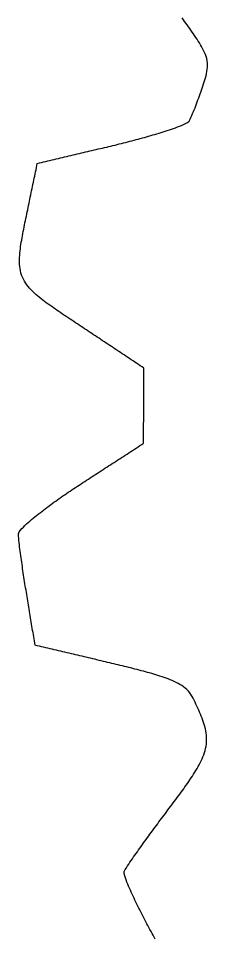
# Model space of a CAD drawing. Extents: x 27 to 125, y 19 to 120.
# Drawn here: x 36.69 to 43.92, y 59.11 to 94.3 of the extents above; entities that cross this region are included whole.
import ezdxf

# ---------------------------------------------------------------- set-up
doc = ezdxf.new("R2010")
doc.units = 0
doc.layers.get('0').update_dxf_attribs({"linetype": 'CONTINUOUS'})

msp = doc.modelspace()

# ---------------------------------------------------------------- linework, layer by layer
at = {"color": 7}
msp.add_lwpolyline([(41.923089, 59.047563), (41.882452, 59.121032), (41.841888, 59.194861), (41.801697, 59.268498), (41.761506, 59.342627), (41.721614, 59.416685), (41.681894, 59.490918), (41.642431, 59.565156), (41.60312, 59.639604), (41.564066, 59.714062), (41.525196, 59.788685), (41.486455, 59.863581), (41.44798, 59.938499), (41.409744, 60.0135), (41.371749, 60.088602), (41.334015, 60.163783), (41.296587, 60.238976), (41.259402, 60.314332), (41.22245, 60.389914), (41.185767, 60.465693), (41.149431, 60.541552), (41.113374, 60.617695), (41.077628, 60.694144), (41.042313, 60.77073), (41.007637, 60.847117), (40.973355, 60.923988), (40.939757, 61.000894), (40.906683, 61.078474), (40.874453, 61.15637), (40.843242, 61.234724), (40.81355, 61.313145), (40.785553, 61.392743), (40.76052, 61.47308), (40.740962, 61.554823), (40.740116, 61.638005), (40.778763, 61.710948), (40.821819, 61.781334), (40.866393, 61.850829), (40.911763, 61.919722), (40.957889, 61.988539), (41.004315, 62.056905), (41.050983, 62.124937), (41.098092, 62.193043), (41.145231, 62.260717), (41.192557, 62.328256), (41.240035, 62.395659), (41.2879, 62.463288), (41.335906, 62.530829), (41.383831, 62.59799), (41.431913, 62.665136), (41.48015, 62.732268), (41.5283, 62.79907), (41.576749, 62.866089), (41.62521, 62.932937), (41.673777, 62.999753), (41.722483, 63.066589), (41.771305, 63.133413), (41.820146, 63.200105), (41.869154, 63.266868), (41.918057, 63.333334), (41.967037, 63.39976), (42.016065, 63.466105), (42.065324, 63.532625), (42.114634, 63.599068), (42.163963, 63.665399), (42.213293, 63.731594), (42.262702, 63.797759), (42.312161, 63.863855), (42.361502, 63.929658), (42.41097, 63.995495), (42.46068, 64.061521), (42.511204, 64.12863), (42.561688, 64.195841), (42.612318, 64.263434), (42.662704, 64.330913), (42.713021, 64.398548), (42.763158, 64.466213), (42.813247, 64.534141), (42.862918, 64.601866), (42.912527, 64.669916), (42.961918, 64.738134), (43.010946, 64.806384), (43.059864, 64.875085), (43.108485, 64.944052), (43.156621, 65.013112), (43.20444, 65.082601), (43.251721, 65.15231), (43.298559, 65.222515), (43.344699, 65.292975), (43.390168, 65.363908), (43.434937, 65.435466), (43.478693, 65.507373), (43.521351, 65.579749), (43.562784, 65.652667), (43.603006, 65.72651), (43.641752, 65.801237), (43.678737, 65.876794), (43.713657, 65.953101), (43.746296, 66.030354), (43.776386, 66.108679), (43.803593, 66.188158), (43.827581, 66.268826), (43.847986, 66.35069), (43.864383, 66.433319), (43.876491, 66.516354), (43.884167, 66.600234), (43.8873, 66.684581), (43.885889, 66.768734), (43.880159, 66.85245), (43.870282, 66.936081), (43.856566, 67.019283), (43.839407, 67.101717), (43.819171, 67.183525), (43.796198, 67.264717), (43.770996, 67.344747), (43.743733, 67.424269), (43.71471, 67.503221), (43.684176, 67.581653), (43.652358, 67.659608), (43.619406, 67.737248), (43.585717, 67.814086), (43.551196, 67.89074), (43.516084, 67.966979), (43.480437, 68.042982), (43.444281, 68.118905), (43.407573, 68.195038), (43.370737, 68.270684), (43.332425, 68.343794), (43.289494, 68.414553), (43.241651, 68.482046), (43.188797, 68.545718), (43.131345, 68.60503), (43.069451, 68.660227), (43.004396, 68.710895), (42.936479, 68.757673), (42.866053, 68.801093), (42.793849, 68.841406), (42.720283, 68.879006), (42.645412, 68.914377), (42.569613, 68.947767), (42.493243, 68.97937), (42.416281, 69.009491), (42.338687, 69.038385), (42.260766, 69.066128), (42.182457, 69.092911), (42.1037, 69.118903), (42.024794, 69.144106), (41.946031, 69.168518), (41.867029, 69.192366), (41.787465, 69.215818), (41.708019, 69.238735), (41.62843, 69.261228), (41.548798, 69.283326), (41.468991, 69.305114), (41.388959, 69.326619), (41.308751, 69.34787), (41.228998, 69.368726), (41.148951, 69.389413), (41.068608, 69.409959), (40.988575, 69.430251), (40.908458, 69.450373), (40.828304, 69.470326), (40.748009, 69.490167), (40.66763, 69.509894), (40.58721, 69.529508), (40.507023, 69.548925), (40.426589, 69.568314), (40.345978, 69.587646), (40.265601, 69.606837), (40.185032, 69.625972), (40.103462, 69.645304), (40.022029, 69.664608), (39.940301, 69.683997), (39.858998, 69.703273), (39.777518, 69.722605), (39.696187, 69.741881), (39.614506, 69.761241), (39.532772, 69.78063), (39.451063, 69.800018), (39.369311, 69.819407), (39.287992, 69.838683), (39.20626, 69.858072), (39.12452, 69.87746), (39.043136, 69.896764), (38.961864, 69.91604), (38.880491, 69.935344), (38.798856, 69.954704), (38.717392, 69.974008), (38.636013, 69.993312), (38.554708, 70.012588), (38.473075, 70.031949), (38.391775, 70.051224), (38.310216, 70.070557), (38.228484, 70.089945), (38.146855, 70.109306), (38.06514, 70.128694), (37.983555, 70.148027), (37.902179, 70.167331), (37.820755, 70.186635), (37.738894, 70.206052), (37.657275, 70.225412), (37.575975, 70.244688), (37.494295, 70.264048), (37.412617, 70.283409), (37.331182, 70.302713), (37.317804, 70.383795), (37.304455, 70.464646), (37.291078, 70.545681), (37.277729, 70.626585), (37.264351, 70.707597), (37.251002, 70.788459), (37.237597, 70.869596), (37.224163, 70.950859), (37.210786, 71.03182), (37.19738, 71.112964), (37.184003, 71.193908), (37.170597, 71.275019), (37.15722, 71.356121), (37.143871, 71.436907), (37.130465, 71.518156), (37.117116, 71.598973), (37.103767, 71.679839), (37.09039, 71.760893), (37.076984, 71.842049), (37.063607, 71.9231), (37.050258, 72.003909), (37.036852, 72.085129), (37.023475, 72.166155), (37.010069, 72.247356), (36.996551, 72.32954), (36.983145, 72.411711), (36.969824, 72.494027), (36.956644, 72.57625), (36.943578, 72.658492), (36.930539, 72.741147), (36.917613, 72.823877), (36.904828, 72.906357), (36.892157, 72.988845), (36.879598, 73.071516), (36.867208, 73.153908), (36.854875, 73.236585), (36.84274, 73.318957), (36.83066, 73.401798), (36.818779, 73.484311), (36.807038, 73.566906), (36.795467, 73.649338), (36.784037, 73.732156), (36.772805, 73.814821), (36.761826, 73.89734), (36.751017, 73.980339), (36.740547, 74.063135), (36.730415, 74.14591), (36.720735, 74.228681), (36.711591, 74.3116), (36.703265, 74.394777), (36.696379, 74.477524), (36.692936, 74.560969), (36.722987, 74.63777), (36.77208, 74.705089), (36.827082, 74.768182), (36.884745, 74.828301), (36.944294, 74.886622), (37.00528, 74.943693), (37.067408, 74.999802), (37.130124, 75.054833), (37.193768, 75.109338), (37.257815, 75.163059), (37.322509, 75.21634), (37.387471, 75.268977), (37.452692, 75.321053), (37.518518, 75.372905), (37.584301, 75.424092), (37.650386, 75.47492), (37.717061, 75.525653), (37.783976, 75.576049), (37.850786, 75.625884), (37.917972, 75.675538), (37.985632, 75.725099), (38.053035, 75.774056), (38.12069, 75.822793), (38.188914, 75.871553), (38.257003, 75.919835), (38.325428, 75.967991), (38.394011, 76.015898), (38.462704, 76.063537), (38.531475, 76.110888), (38.600428, 76.158028), (38.669527, 76.204942), (38.738748, 76.25161), (38.808203, 76.298115), (38.877858, 76.344436), (38.947886, 76.390683), (39.017612, 76.43642), (39.087778, 76.482222), (39.158037, 76.527838), (39.228403, 76.573521), (39.298781, 76.61921), (39.369306, 76.664995), (39.439514, 76.710577), (39.509813, 76.756218), (39.580086, 76.801842), (39.650317, 76.847438), (39.720427, 76.892954), (39.790726, 76.938592), (39.861064, 76.984259), (39.931329, 77.029874), (40.001436, 77.075391), (40.071562, 77.120919), (40.141866, 77.166563), (40.211993, 77.212091), (40.282509, 77.25787), (40.352986, 77.303624), (40.423417, 77.349353), (40.493738, 77.395005), (40.564184, 77.440742), (40.634485, 77.486383), (40.704626, 77.53192), (40.775046, 77.57764), (40.845274, 77.62323), (40.915446, 77.668789), (40.985954, 77.714565), (41.056444, 77.760328), (41.126901, 77.80607), (41.197203, 77.851711), (41.267733, 77.897502), (41.338051, 77.943154), (41.408426, 77.988843), (41.478666, 78.034444), (41.478903, 78.119105), (41.479137, 78.203769), (41.479374, 78.288484), (41.479608, 78.373216), (41.479845, 78.457685), (41.48008, 78.542315), (41.480317, 78.626967), (41.480551, 78.711862), (41.480788, 78.796715), (41.481022, 78.881196), (41.481259, 78.965868), (41.481494, 79.050566), (41.481731, 79.135052), (41.481965, 79.219487), (41.482202, 79.304405), (41.482436, 79.389094), (41.482673, 79.473747), (41.48291, 79.558408), (41.483145, 79.643072), (41.483382, 79.727786), (41.483616, 79.812518), (41.483853, 79.89699), (41.484087, 79.981617), (41.484324, 80.066269), (41.484558, 80.151168), (41.484796, 80.23602), (41.48503, 80.320498), (41.485267, 80.405173), (41.485501, 80.489871), (41.485738, 80.574357), (41.485972, 80.658789), (41.486209, 80.74371), (41.486444, 80.828399), (41.486681, 80.913052), (41.418115, 80.958682), (41.349665, 81.004235), (41.280963, 81.049952), (41.212623, 81.095435), (41.144134, 81.141014), (41.075768, 81.186508), (41.007106, 81.2322), (40.938405, 81.277923), (40.86972, 81.323629), (40.801002, 81.36936), (40.732648, 81.414851), (40.663947, 81.460571), (40.595234, 81.506297), (40.526826, 81.551822), (40.458511, 81.597286), (40.390109, 81.642805), (40.321487, 81.688472), (40.253011, 81.734042), (40.184606, 81.779564), (40.116263, 81.825044), (40.047644, 81.870711), (39.979306, 81.916188), (39.910749, 81.961812), (39.842045, 82.007532), (39.773431, 82.053196), (39.704741, 82.098907), (39.636164, 82.144545), (39.567759, 82.190068), (39.499317, 82.235613), (39.430506, 82.281406), (39.3619, 82.327064), (39.29356, 82.372541), (39.224901, 82.418233), (39.156245, 82.463925), (39.087792, 82.509479), (39.017456, 82.556274), (38.947144, 82.603041), (38.876512, 82.650022), (38.80614, 82.696852), (38.7357, 82.74376), (38.665331, 82.790682), (38.594761, 82.837816), (38.524547, 82.884823), (38.45444, 82.931895), (38.384234, 82.979206), (38.314128, 83.026665), (38.24397, 83.074411), (38.173979, 83.122355), (38.104369, 83.170401), (38.034753, 83.218878), (37.965405, 83.267677), (37.896588, 83.316696), (37.828045, 83.366215), (37.759606, 83.41647), (37.691653, 83.467327), (37.62454, 83.51866), (37.557806, 83.571012), (37.491921, 83.624228), (37.426973, 83.67848), (37.363121, 83.733919), (37.300295, 83.790971), (37.239115, 83.849472), (37.179656, 83.909823), (37.122346, 83.97214), (37.067425, 84.036789), (37.015587, 84.103662), (36.967101, 84.173139), (36.922566, 84.245154), (36.882434, 84.319663), (36.847038, 84.396651), (36.816713, 84.475684), (36.791567, 84.556346), (36.771388, 84.638639), (36.756035, 84.721723), (36.745113, 84.805562), (36.738171, 84.890071), (36.734784, 84.974376), (36.73451, 85.059099), (36.73705, 85.14369), (36.741791, 85.227962), (36.748537, 85.312388), (36.757003, 85.396694), (36.766937, 85.480909), (36.778057, 85.564712), (36.790249, 85.648363), (36.803344, 85.732033), (36.817258, 85.815788), (36.831736, 85.89908), (36.846778, 85.982344), (36.862244, 86.06534), (36.878161, 86.148601), (36.894417, 86.231911), (36.910955, 86.315209), (36.927719, 86.398439), (36.94454, 86.481096), (36.961501, 86.563875), (36.978604, 86.646724), (36.99582, 86.729753), (37.013035, 86.812572), (37.030251, 86.895345), (37.047466, 86.978064), (37.064767, 87.061175), (37.081474, 87.141502), (37.098238, 87.222104), (37.114974, 87.302602), (37.131653, 87.382793), (37.148389, 87.463362), (37.165125, 87.543863), (37.181889, 87.624432), (37.198568, 87.704699), (37.215304, 87.785129), (37.231983, 87.865402), (37.248691, 87.945784), (37.265427, 88.026282), (37.282134, 88.1066), (37.29887, 88.187098), (37.315577, 88.267405), (37.332313, 88.347923), (37.349049, 88.428393), (37.365785, 88.508894), (37.382492, 88.589265), (37.399228, 88.669772), (37.415936, 88.750126), (37.496298, 88.769176), (37.576523, 88.788198), (37.657041, 88.807276), (37.737138, 88.826269), (37.817408, 88.845291), (37.897534, 88.864285), (37.978007, 88.883363), (38.058527, 88.902441), (38.139023, 88.921519), (38.219563, 88.940598), (38.299678, 88.959591), (38.380199, 88.978669), (38.460728, 88.997748), (38.540904, 89.016741), (38.620971, 89.035735), (38.701139, 89.054728), (38.781564, 89.073807), (38.861819, 89.092828), (38.941993, 89.111822), (39.022093, 89.130815), (39.102515, 89.149865), (39.18261, 89.168859), (39.262959, 89.187909), (39.343482, 89.206987), (39.423899, 89.226065), (39.504406, 89.245144), (39.58478, 89.264194), (39.66495, 89.283187), (39.745164, 89.302209), (39.825814, 89.321315), (39.906222, 89.340365), (39.986317, 89.359359), (40.066787, 89.378437), (40.147254, 89.397515), (40.227481, 89.416537), (40.30827, 89.435785), (40.388913, 89.455202), (40.469301, 89.47476), (40.54987, 89.494543), (40.630475, 89.514553), (40.710987, 89.534732), (40.791271, 89.555052), (40.871668, 89.575626), (40.952008, 89.596397), (41.032125, 89.61731), (41.112288, 89.638449), (41.192295, 89.659756), (41.27235, 89.681318), (41.352219, 89.703049), (41.432045, 89.725006), (41.51192, 89.747217), (41.59154, 89.769625), (41.670944, 89.792231), (41.750426, 89.81512), (41.830173, 89.838375), (41.909709, 89.861884), (41.989101, 89.885647), (42.068318, 89.909721), (42.147233, 89.934048), (42.226066, 89.958743), (42.304818, 89.983832), (42.38367, 90.00943), (42.462154, 90.035422), (42.540549, 90.061979), (42.618897, 90.089186), (42.697115, 90.117126), (42.775161, 90.145966), (42.852523, 90.175721), (42.929471, 90.206824), (43.005561, 90.239658), (43.080412, 90.275128), (43.152593, 90.315141), (43.21552, 90.368445), (43.253985, 90.439088), (43.288608, 90.51167), (43.321323, 90.584906), (43.35298, 90.658896), (43.383711, 90.73307), (43.413767, 90.807509), (43.443229, 90.882086), (43.472283, 90.957056), (43.500737, 91.031754), (43.528846, 91.106715), (43.556589, 91.181905), (43.583993, 91.257199), (43.611142, 91.332959), (43.637784, 91.408343), (43.664087, 91.483857), (43.690221, 91.559961), (43.715932, 91.636051), (43.741247, 91.712119), (43.767268, 91.79124), (43.792837, 91.870146), (43.81787, 91.949549), (43.841774, 92.029051), (43.864155, 92.109149), (43.884192, 92.189483), (43.901267, 92.270998), (43.914277, 92.35322), (43.92218, 92.43599), (43.924155, 92.519023), (43.919442, 92.601954), (43.907984, 92.684295), (43.890232, 92.765338), (43.866808, 92.845043), (43.838614, 92.923256), (43.806612, 92.999695), (43.771399, 93.074877), (43.733607, 93.148884), (43.693817, 93.221728), (43.652378, 93.293638), (43.609587, 93.364792), (43.565682, 93.435308), (43.521037, 93.505014), (43.47567, 93.574218), (43.42958, 93.643179), (43.382791, 93.712073), (43.335646, 93.780552), (43.288196, 93.848703), (43.240514, 93.916537), (43.192443, 93.984379), (43.144192, 94.052018), (43.095771, 94.119509), (43.047308, 94.186738), (42.998616, 94.254014), (42.949769, 94.321279)], dxfattribs=at)

doc.saveas('drawing.dxf')
